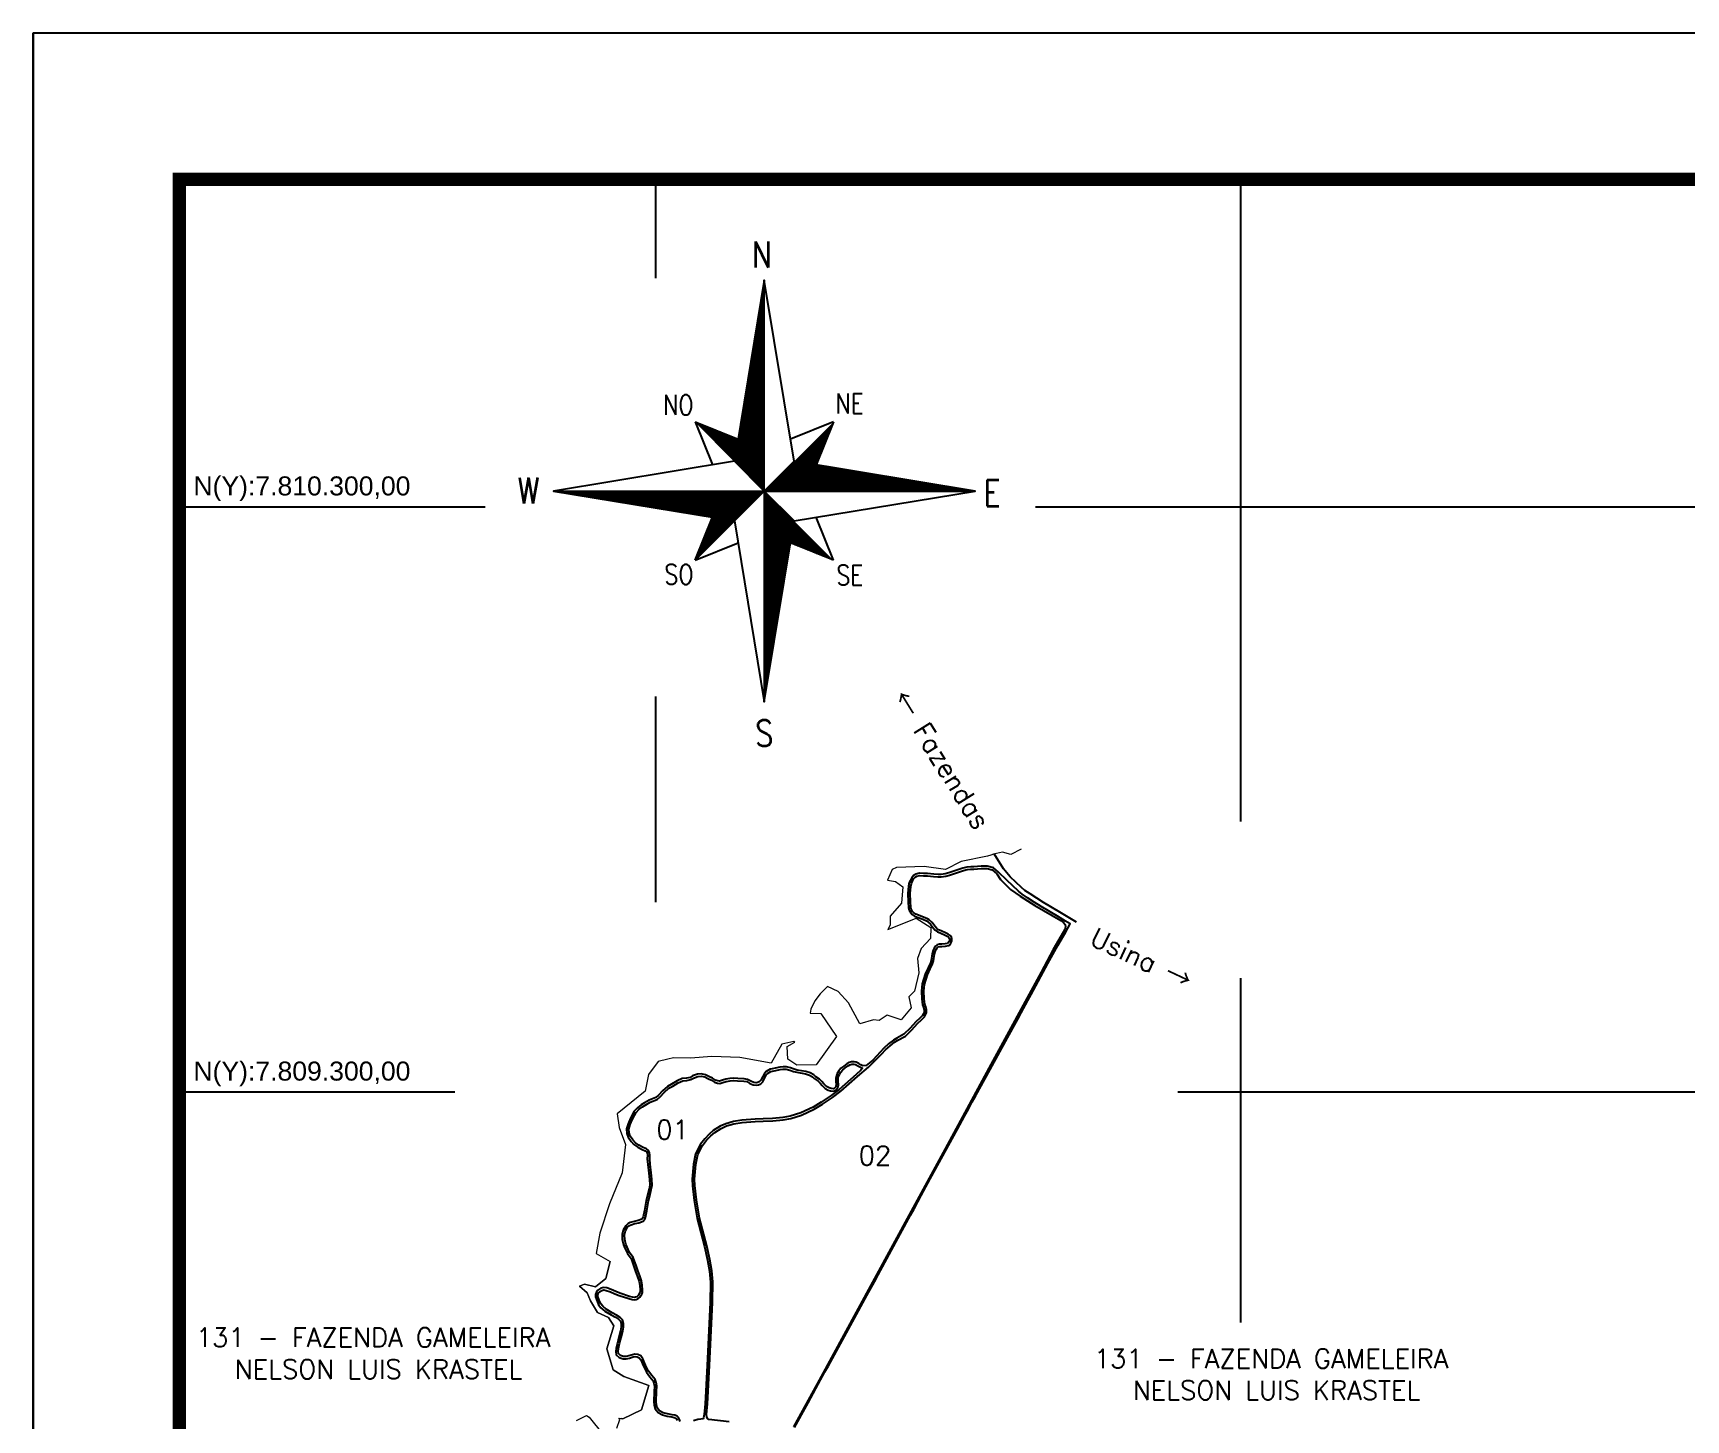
# Model space of a CAD drawing. Header units: millimetres. Extents: x 726035 to 731285, y 7803684 to 7811109.
# Drawn here: x 726035 to 728861, y 7808739 to 7811109 of the extents above; entities that cross this region are included whole.
import ezdxf
from ezdxf.enums import TextEntityAlignment as Align

# ---------------------------------------------------------------- set-up
doc = ezdxf.new("R2010")
doc.units = ezdxf.units.MM
doc.linetypes.add('LIN0', pattern=[0])
doc.layers.add('0114001329', color=1, linetype='Continuous', lineweight=25)
doc.layers.add('CURSOS_DAGUA', color=174, linetype='Continuous', lineweight=13)
for name, color, linetype in [('0114001329001', 5, 'Continuous'), ('0114001329002', 5, 'Continuous'), ('ESTRADA', 1, 'Continuous'), ('MALHA', 8, 'Continuous'), ('MARGEM', 5, 'Continuous'), ('SETA_NORTE', 3, 'Continuous'), ('TEXTO', 7, 'Continuous')]:
    doc.layers.add(name, color=color, linetype=linetype)
doc.styles.add('ROMANS', font='romans')
doc.styles.add('Simplex', font='simplex.shx')
doc.styles.get("Standard").update_dxf_attribs({"font": 'arial.ttf'})

# ---------------------------------------------------------------- blocks, each defined once
blk = doc.blocks.new('A$C309442C0')
at = {"layer": 'SETA_NORTE', "linetype": 'Continuous'}
h = blk.add_hatch(dxfattribs=at)
h.set_pattern_fill('ANSI31', color=256, scale=0.1375, angle=-90, style=0)
h.set_pattern_definition([(315, (-215853.3434, 13873.16845), (0.3086963042, 0.3086963042), [])])
h.paths.add_polyline_path([(73.46, 97.41), (74.7, 104.95), (60.04, 110.83)])
h = blk.add_hatch(dxfattribs=at)
h.set_pattern_fill('ANSI31', color=256, scale=0.1375, angle=180, style=0)
h.set_pattern_definition([(225, (13869.59828, 216024.21475), (0.3086963042, -0.3086963042), [])])
h.paths.add_polyline_path([(93.84, 97.41), (101.38, 96.17), (107.26, 110.83)])
h = blk.add_hatch(dxfattribs=at)
h.set_pattern_fill('ANSI31', color=256, scale=0.1375, style=0)
h.set_pattern_definition([(45, (-13702.2971, -215849.77324), (-0.3086963042, 0.3086963042), [])])
h.paths.add_polyline_path([(73.46, 77.03), (65.92, 78.27), (60.04, 63.61)])
h = blk.add_hatch(dxfattribs=at)
h.set_pattern_fill('ANSI31', color=256, scale=0.1375, angle=90, style=0)
h.set_pattern_definition([(135, (216020.6446, -13698.72693), (-0.3086963042, -0.3086963042), [])])
h.paths.add_polyline_path([(93.84, 77.03), (92.6, 69.49), (107.26, 63.61)])
for p, q in [((83.48, 158.25), (83.65, 158.42)), ((83.6, 159.02), (83.65, 159.06)), ((82.35, 151.39), (83.65, 152.69)), ((82.47, 152.15), (83.65, 153.33)), ((82.6, 152.91), (83.65, 153.96)), ((82.73, 153.68), (83.65, 154.6)), ((82.85, 154.44), (83.65, 155.24)), ((82.98, 155.2), (83.65, 155.88)), ((83.1, 155.96), (83.65, 156.51)), ((83.23, 156.73), (83.65, 157.15)), ((83.35, 157.49), (83.65, 157.79)), ((81.22, 144.53), (83.65, 146.96)), ((81.34, 145.29), (83.65, 147.59)), ((81.47, 146.05), (83.65, 148.23)), ((81.59, 146.81), (83.65, 148.87)), ((81.72, 147.58), (83.65, 149.51)), ((81.85, 148.34), (83.65, 150.14)), ((81.97, 149.1), (83.65, 150.78)), ((82.1, 149.86), (83.65, 151.42)), ((82.22, 150.63), (83.65, 152.05)), ((80.21, 138.42), (83.65, 141.86)), ((80.34, 139.19), (83.65, 142.5)), ((80.46, 139.95), (83.65, 143.14)), ((80.59, 140.71), (83.65, 143.77)), ((80.72, 141.47), (83.65, 144.41)), ((80.84, 142.24), (83.65, 145.05)), ((80.97, 143), (83.65, 145.68)), ((81.09, 143.76), (83.65, 146.32)), ((79.08, 131.56), (83.65, 136.13)), ((79.21, 132.32), (83.65, 136.77)), ((79.33, 133.09), (83.65, 137.4)), ((79.46, 133.85), (83.65, 138.04)), ((79.59, 134.61), (83.65, 138.68)), ((79.71, 135.37), (83.65, 139.31)), ((79.84, 136.14), (83.65, 139.95)), ((79.96, 136.9), (83.65, 140.59)), ((80.09, 137.66), (83.65, 141.22)), ((77.95, 124.7), (83.65, 130.39)), ((78.08, 125.46), (83.65, 131.03)), ((78.2, 126.22), (83.65, 131.67)), ((78.33, 126.98), (83.65, 132.31)), ((78.45, 127.75), (83.65, 132.94)), ((78.58, 128.51), (83.65, 133.58)), ((78.71, 129.27), (83.65, 134.22)), ((78.83, 130.03), (83.65, 134.85)), ((78.96, 130.8), (83.65, 135.49)), ((76.82, 117.83), (83.65, 124.66)), ((76.95, 118.59), (83.65, 125.3)), ((77.07, 119.36), (83.65, 125.94)), ((77.2, 120.12), (83.65, 126.57)), ((77.32, 120.88), (83.65, 127.21)), ((77.45, 121.65), (83.65, 127.85)), ((77.58, 122.41), (83.65, 128.48)), ((77.7, 123.17), (83.65, 129.12)), ((77.83, 123.93), (83.65, 129.76)), ((75.69, 110.97), (83.65, 118.93)), ((75.82, 111.73), (83.65, 119.57)), ((75.94, 112.49), (83.65, 120.2)), ((76.07, 113.26), (83.65, 120.84)), ((76.19, 114.02), (83.65, 121.48)), ((76.32, 114.78), (83.65, 122.11)), ((76.44, 115.54), (83.65, 122.75)), ((76.57, 116.31), (83.65, 123.39)), ((76.7, 117.07), (83.65, 124.02)), ((74.56, 104.1), (83.65, 113.19)), ((74.69, 104.87), (83.65, 113.83)), ((74.81, 105.63), (83.65, 114.47)), ((74.94, 106.39), (83.65, 115.11)), ((75.06, 107.16), (83.65, 115.74)), ((75.19, 107.92), (83.65, 116.38)), ((75.31, 108.68), (83.65, 117.02)), ((75.44, 109.44), (83.65, 117.65)), ((75.57, 110.21), (83.65, 118.29)), ((60.04, 110.83), (74.7, 104.95)), ((60.04, 110.83), (65.92, 96.17)), ((73.53, 97.34), (83.65, 107.46)), ((73.56, 98), (83.65, 108.1)), ((73.68, 98.77), (83.65, 108.74)), ((73.81, 99.53), (83.65, 109.37)), ((73.93, 100.29), (83.65, 110.01)), ((74.06, 101.05), (83.65, 110.65)), ((74.18, 101.82), (83.65, 111.28)), ((74.31, 102.58), (83.65, 111.92)), ((74.43, 103.34), (83.65, 112.56)), ((107.26, 110.83), (92.6, 104.95)), ((107.26, 110.83), (101.38, 96.17)), ((73.85, 97.02), (83.65, 106.82)), ((74.17, 96.7), (83.65, 106.19)), ((74.49, 96.39), (83.65, 105.55)), ((74.8, 96.07), (83.65, 104.91)), ((75.12, 95.75), (83.65, 104.28)), ((75.44, 95.43), (83.65, 103.64)), ((75.76, 95.11), (83.65, 103)), ((76.08, 94.79), (83.65, 102.37)), ((76.4, 94.47), (83.65, 101.73)), ((76.72, 94.16), (83.65, 101.09)), ((77.03, 93.84), (83.65, 100.45)), ((77.35, 93.52), (83.65, 99.82)), ((77.67, 93.2), (83.65, 99.18)), ((77.99, 92.88), (83.65, 98.54)), ((78.31, 92.56), (83.65, 97.91)), ((78.63, 92.24), (83.65, 97.27)), ((78.94, 91.93), (83.65, 96.63)), ((83.79, 87.22), (93.97, 97.39)), ((84.43, 87.22), (94.51, 97.3)), ((85.07, 87.22), (95.06, 97.21)), ((85.71, 87.22), (95.61, 97.12)), ((86.34, 87.22), (96.15, 97.03)), ((86.98, 87.22), (96.7, 96.94)), ((87.62, 87.22), (97.25, 96.85)), ((88.25, 87.22), (97.8, 96.76)), ((88.89, 87.22), (98.34, 96.67)), ((89.53, 87.22), (98.89, 96.58)), ((90.17, 87.22), (99.44, 96.49)), ((90.8, 87.22), (99.98, 96.4)), ((91.44, 87.22), (100.53, 96.31)), ((92.08, 87.22), (101.08, 96.22)), ((92.71, 87.22), (101.62, 96.13)), ((79.26, 91.61), (83.65, 95.99)), ((79.58, 91.29), (83.65, 95.36)), ((79.9, 90.97), (83.65, 94.72)), ((80.22, 90.65), (83.65, 94.08)), ((80.54, 90.33), (83.65, 93.45)), ((80.86, 90.02), (83.65, 92.81)), ((81.17, 89.7), (83.65, 92.17)), ((81.49, 89.38), (83.65, 91.54)), ((81.81, 89.06), (83.65, 90.9)), ((93.35, 87.22), (102.17, 96.04)), ((93.99, 87.22), (102.72, 95.95)), ((94.62, 87.22), (103.27, 95.86)), ((95.26, 87.22), (103.81, 95.77)), ((95.9, 87.22), (104.36, 95.68)), ((96.54, 87.22), (104.91, 95.59)), ((97.17, 87.22), (105.45, 95.5)), ((97.81, 87.22), (106, 95.41)), ((98.45, 87.22), (106.55, 95.32)), ((99.08, 87.22), (107.09, 95.23)), ((99.72, 87.22), (107.64, 95.14)), ((100.36, 87.22), (108.19, 95.05)), ((100.99, 87.22), (108.73, 94.96)), ((101.63, 87.22), (109.28, 94.87)), ((102.27, 87.22), (109.83, 94.78)), ((102.91, 87.22), (110.38, 94.69)), ((103.54, 87.22), (110.92, 94.6)), ((104.18, 87.22), (111.47, 94.51)), ((104.82, 87.22), (112.02, 94.42)), ((105.45, 87.22), (112.56, 94.33)), ((106.09, 87.22), (113.11, 94.24)), ((106.73, 87.22), (113.66, 94.15)), ((107.37, 87.22), (114.2, 94.06)), ((108, 87.22), (114.75, 93.97)), ((108.64, 87.22), (115.3, 93.88)), ((109.28, 87.22), (115.84, 93.79)), ((109.91, 87.22), (116.39, 93.7)), ((110.55, 87.22), (116.94, 93.61)), ((111.19, 87.22), (117.49, 93.52)), ((111.82, 87.22), (118.03, 93.43)), ((112.46, 87.22), (118.58, 93.34)), ((113.1, 87.22), (119.13, 93.25)), ((113.74, 87.22), (119.67, 93.16)), ((114.37, 87.22), (120.22, 93.07)), ((115.01, 87.22), (120.77, 92.98)), ((115.65, 87.22), (121.31, 92.89)), ((116.28, 87.22), (121.86, 92.8)), ((116.92, 87.22), (122.41, 92.71)), ((117.56, 87.22), (122.95, 92.62)), ((118.19, 87.22), (123.5, 92.53)), ((118.83, 87.22), (124.05, 92.44)), ((119.47, 87.22), (124.6, 92.35)), ((120.11, 87.22), (125.14, 92.26)), ((120.74, 87.22), (125.69, 92.17)), ((121.38, 87.22), (126.24, 92.08)), ((122.02, 87.22), (126.78, 91.99)), ((122.65, 87.22), (127.33, 91.9)), ((123.29, 87.22), (127.88, 91.81)), ((123.93, 87.22), (128.42, 91.72)), ((124.56, 87.22), (128.97, 91.63)), ((125.2, 87.22), (129.52, 91.54)), ((125.84, 87.22), (130.07, 91.45)), ((126.48, 87.22), (130.61, 91.36)), ((127.11, 87.22), (131.16, 91.27)), ((127.75, 87.22), (131.71, 91.18)), ((128.39, 87.22), (132.25, 91.09)), ((129.02, 87.22), (132.8, 91)), ((129.66, 87.22), (133.35, 90.91)), ((130.3, 87.22), (133.89, 90.82)), ((130.94, 87.22), (134.44, 90.73)), ((131.57, 87.22), (134.99, 90.64)), ((132.21, 87.22), (135.53, 90.55)), ((132.85, 87.22), (136.08, 90.46)), ((11.78, 87.19), (11.81, 87.22)), ((12.32, 87.1), (12.45, 87.22)), ((12.87, 87.01), (13.08, 87.22)), ((13.42, 86.92), (13.72, 87.22)), ((13.97, 86.83), (14.36, 87.22)), ((14.51, 86.74), (15, 87.22)), ((15.06, 86.65), (15.63, 87.22)), ((15.61, 86.56), (16.27, 87.22)), ((16.15, 86.47), (16.91, 87.22)), ((16.7, 86.38), (17.54, 87.22)), ((17.25, 86.29), (18.18, 87.22)), ((17.79, 86.2), (18.82, 87.22)), ((18.34, 86.11), (19.45, 87.22)), ((18.89, 86.02), (20.09, 87.22)), ((19.43, 85.93), (20.73, 87.22)), ((19.98, 85.84), (21.37, 87.22)), ((20.53, 85.75), (22, 87.22)), ((21.08, 85.66), (22.64, 87.22)), ((21.62, 85.57), (23.28, 87.22)), ((22.17, 85.48), (23.91, 87.22)), ((22.72, 85.39), (24.55, 87.22)), ((23.26, 85.3), (25.19, 87.22)), ((23.81, 85.21), (25.82, 87.22)), ((24.36, 85.12), (26.46, 87.22)), ((24.9, 85.03), (27.1, 87.22)), ((25.45, 84.94), (27.74, 87.22)), ((26, 84.85), (28.37, 87.22)), ((26.54, 84.76), (29.01, 87.22)), ((27.09, 84.67), (29.65, 87.22)), ((27.64, 84.58), (30.28, 87.22)), ((28.19, 84.49), (30.92, 87.22)), ((28.73, 84.4), (31.56, 87.22)), ((29.28, 84.31), (32.2, 87.22)), ((29.83, 84.22), (32.83, 87.22)), ((30.37, 84.12), (33.47, 87.22)), ((30.92, 84.03), (34.11, 87.22)), ((31.47, 83.94), (34.74, 87.22)), ((32.01, 83.85), (35.38, 87.22)), ((32.56, 83.76), (36.02, 87.22)), ((33.11, 83.67), (36.65, 87.22)), ((33.66, 83.58), (37.29, 87.22)), ((34.2, 83.49), (37.93, 87.22)), ((34.75, 83.4), (38.57, 87.22)), ((35.3, 83.31), (39.2, 87.22)), ((35.84, 83.22), (39.84, 87.22)), ((36.39, 83.13), (40.48, 87.22)), ((36.94, 83.04), (41.11, 87.22)), ((37.48, 82.95), (41.75, 87.22)), ((38.03, 82.86), (42.39, 87.22)), ((38.58, 82.77), (43.02, 87.22)), ((39.12, 82.68), (43.66, 87.22)), ((39.67, 82.59), (44.3, 87.22)), ((40.22, 82.5), (44.94, 87.22)), ((40.77, 82.41), (45.57, 87.22)), ((41.31, 82.32), (46.21, 87.22)), ((41.86, 82.23), (46.85, 87.22)), ((42.41, 82.14), (47.48, 87.22)), ((42.95, 82.05), (48.12, 87.22)), ((43.5, 81.96), (48.76, 87.22)), ((44.05, 81.87), (49.4, 87.22)), ((44.59, 81.78), (50.03, 87.22)), ((45.14, 81.69), (50.67, 87.22)), ((45.69, 81.6), (51.31, 87.22)), ((46.23, 81.51), (51.94, 87.22)), ((46.78, 81.42), (52.58, 87.22)), ((47.33, 81.33), (53.22, 87.22)), ((47.88, 81.24), (53.85, 87.22)), ((48.42, 81.15), (54.49, 87.22)), ((48.97, 81.06), (55.13, 87.22)), ((49.52, 80.97), (55.77, 87.22)), ((50.06, 80.88), (56.4, 87.22)), ((50.61, 80.79), (57.04, 87.22)), ((51.16, 80.7), (57.68, 87.22)), ((51.7, 80.61), (58.31, 87.22)), ((52.25, 80.52), (58.95, 87.22)), ((52.8, 80.43), (59.59, 87.22)), ((53.35, 80.34), (60.22, 87.22)), ((53.89, 80.25), (60.86, 87.22)), ((54.44, 80.16), (61.5, 87.22)), ((54.99, 80.07), (62.14, 87.22)), ((55.53, 79.98), (62.77, 87.22)), ((56.08, 79.89), (63.41, 87.22)), ((56.63, 79.8), (64.05, 87.22)), ((57.17, 79.71), (64.68, 87.22)), ((57.72, 79.62), (65.32, 87.22)), ((58.27, 79.53), (65.96, 87.22)), ((58.81, 79.44), (66.59, 87.22)), ((59.36, 79.35), (67.23, 87.22)), ((59.91, 79.26), (67.87, 87.22)), ((83.65, 87.22), (60.04, 63.61)), ((60.46, 79.17), (68.51, 87.22)), ((61, 79.08), (69.14, 87.22)), ((61.55, 78.99), (69.78, 87.22)), ((62.1, 78.9), (70.42, 87.22)), ((62.64, 78.81), (71.05, 87.22)), ((63.19, 78.72), (71.69, 87.22)), ((63.74, 78.63), (72.33, 87.22)), ((64.28, 78.54), (72.97, 87.22)), ((64.83, 78.45), (73.6, 87.22)), ((65.38, 78.36), (74.24, 87.22)), ((65.92, 78.27), (74.88, 87.22)), ((66.47, 78.18), (75.51, 87.22)), ((67.02, 78.09), (76.15, 87.22)), ((67.57, 78), (76.79, 87.22)), ((68.11, 77.91), (77.42, 87.22)), ((68.66, 77.82), (78.06, 87.22)), ((69.21, 77.73), (78.7, 87.22)), ((69.75, 77.64), (79.34, 87.22)), ((70.3, 77.55), (79.97, 87.22)), ((70.85, 77.46), (80.61, 87.22)), ((71.39, 77.37), (81.25, 87.22)), ((71.94, 77.28), (81.88, 87.22)), ((72.49, 77.19), (82.52, 87.22)), ((73.04, 77.1), (83.16, 87.22)), ((82.13, 88.74), (83.65, 90.26)), ((82.45, 88.42), (83.65, 89.62)), ((82.77, 88.1), (83.65, 88.99)), ((83.09, 87.79), (83.65, 88.35)), ((83.4, 87.47), (83.65, 87.71)), ((83.65, 87.08), (83.72, 87.15)), ((83.65, 86.44), (84.04, 86.83)), ((83.65, 85.8), (84.36, 86.51)), ((83.65, 85.17), (84.68, 86.19)), ((83.65, 84.53), (85, 85.87)), ((83.65, 83.89), (85.32, 85.56)), ((83.65, 83.25), (85.63, 85.24)), ((83.65, 82.62), (85.95, 84.92)), ((133.48, 87.22), (136.63, 90.37)), ((134.12, 87.22), (137.18, 90.28)), ((134.76, 87.22), (137.72, 90.19)), ((135.39, 87.22), (138.27, 90.1)), ((136.03, 87.22), (138.82, 90.01)), ((136.67, 87.22), (139.36, 89.92)), ((137.31, 87.22), (139.91, 89.83)), ((137.94, 87.22), (140.46, 89.74)), ((138.58, 87.22), (141, 89.65)), ((139.22, 87.22), (141.55, 89.56)), ((139.85, 87.22), (142.1, 89.46)), ((140.49, 87.22), (142.64, 89.37)), ((141.13, 87.22), (143.19, 89.28)), ((141.76, 87.22), (143.74, 89.19)), ((142.4, 87.22), (144.29, 89.1)), ((143.04, 87.22), (144.83, 89.01)), ((143.68, 87.22), (145.38, 88.92)), ((144.31, 87.22), (145.93, 88.83)), ((144.95, 87.22), (146.47, 88.74)), ((145.59, 87.22), (147.02, 88.65)), ((146.22, 87.22), (147.57, 88.56)), ((146.86, 87.22), (148.11, 88.47)), ((147.5, 87.22), (148.66, 88.38)), ((148.14, 87.22), (149.21, 88.29)), ((148.77, 87.22), (149.76, 88.2)), ((149.41, 87.22), (150.3, 88.11)), ((150.05, 87.22), (150.85, 88.02)), ((150.68, 87.22), (151.4, 87.93)), ((151.32, 87.22), (151.94, 87.84)), ((151.96, 87.22), (152.49, 87.75)), ((152.59, 87.22), (153.04, 87.66)), ((153.23, 87.22), (153.58, 87.57)), ((153.87, 87.22), (154.13, 87.48)), ((154.51, 87.22), (154.68, 87.39)), ((155.14, 87.22), (155.22, 87.3)), ((83.65, 81.98), (86.27, 84.6)), ((83.65, 81.34), (86.59, 84.28)), ((83.65, 80.71), (86.91, 83.96)), ((83.65, 80.07), (87.23, 83.64)), ((83.65, 79.43), (87.54, 83.33)), ((83.65, 78.8), (87.86, 83.01)), ((83.65, 78.16), (88.18, 82.69)), ((83.65, 77.52), (88.5, 82.37)), ((83.65, 76.88), (88.82, 82.05)), ((83.65, 76.25), (89.14, 81.73)), ((83.65, 75.61), (89.46, 81.42)), ((83.65, 74.97), (89.77, 81.1)), ((83.65, 74.34), (90.09, 80.78)), ((83.65, 73.7), (90.41, 80.46)), ((83.65, 73.06), (90.73, 80.14)), ((83.65, 72.42), (91.05, 79.82)), ((83.65, 71.79), (91.37, 79.5)), ((83.65, 71.15), (91.69, 79.19)), ((60.04, 63.61), (65.92, 78.27)), ((83.65, 70.51), (92, 78.87)), ((83.65, 69.88), (92.32, 78.55)), ((83.65, 69.24), (92.64, 78.23)), ((83.65, 68.6), (92.96, 77.91)), ((83.65, 67.97), (93.28, 77.59)), ((83.65, 67.33), (93.6, 77.27)), ((83.65, 66.69), (93.81, 76.86)), ((83.65, 66.05), (93.69, 76.09)), ((83.65, 65.42), (93.56, 75.33)), ((83.65, 64.78), (93.44, 74.57)), ((83.65, 64.14), (93.31, 73.8)), ((107.26, 63.61), (101.38, 78.27)), ((60.04, 63.61), (74.7, 69.49)), ((83.65, 63.51), (93.19, 73.04)), ((83.65, 62.87), (93.06, 72.28)), ((83.65, 62.23), (92.94, 71.52)), ((83.65, 61.6), (92.81, 70.75)), ((83.65, 60.96), (92.68, 69.99)), ((83.65, 60.32), (92.56, 69.23)), ((83.65, 59.68), (92.43, 68.47)), ((107.26, 63.61), (92.6, 69.49)), ((83.65, 59.05), (92.31, 67.7)), ((83.65, 58.41), (92.18, 66.94)), ((83.65, 57.77), (92.06, 66.18)), ((83.65, 57.14), (91.93, 65.42)), ((83.65, 56.5), (91.8, 64.65)), ((83.65, 55.86), (91.68, 63.89)), ((83.65, 55.22), (91.55, 63.13)), ((83.65, 54.59), (91.43, 62.37)), ((83.65, 53.95), (91.3, 61.6)), ((83.65, 53.31), (91.18, 60.84)), ((83.65, 52.68), (91.05, 60.08)), ((83.65, 52.04), (90.93, 59.31)), ((83.65, 51.4), (90.8, 58.55)), ((83.65, 50.77), (90.67, 57.79)), ((83.65, 50.13), (90.55, 57.03)), ((83.65, 49.49), (90.42, 56.26)), ((83.65, 48.85), (90.3, 55.5)), ((83.65, 48.22), (90.17, 54.74)), ((83.65, 47.58), (90.05, 53.98)), ((83.65, 46.94), (89.92, 53.21)), ((83.65, 46.31), (89.79, 52.45)), ((83.65, 45.67), (89.67, 51.69)), ((83.65, 45.03), (89.54, 50.93)), ((83.65, 44.4), (89.42, 50.16)), ((83.65, 43.76), (89.29, 49.4)), ((83.65, 43.12), (89.17, 48.64)), ((83.65, 42.48), (89.04, 47.87)), ((83.65, 41.85), (88.92, 47.11)), ((83.65, 41.21), (88.79, 46.35)), ((83.65, 40.57), (88.66, 45.59)), ((83.65, 39.94), (88.54, 44.82)), ((83.65, 39.3), (88.41, 44.06)), ((83.65, 38.66), (88.29, 43.3)), ((83.65, 38.02), (88.16, 42.54)), ((83.65, 37.39), (88.04, 41.77)), ((83.65, 36.75), (87.91, 41.01)), ((83.65, 36.11), (87.78, 40.25)), ((83.65, 35.48), (87.66, 39.49)), ((83.65, 34.84), (87.53, 38.72)), ((83.65, 34.2), (87.41, 37.96)), ((83.65, 33.57), (87.28, 37.2)), ((83.65, 32.93), (87.16, 36.43)), ((83.65, 32.29), (87.03, 35.67)), ((83.65, 31.65), (86.91, 34.91)), ((83.65, 31.02), (86.78, 34.15)), ((83.65, 30.38), (86.65, 33.38)), ((83.65, 29.74), (86.53, 32.62)), ((83.65, 29.11), (86.4, 31.86)), ((83.65, 28.47), (86.28, 31.1)), ((83.65, 27.83), (86.15, 30.33)), ((83.65, 27.2), (86.03, 29.57)), ((83.65, 26.56), (85.9, 28.81)), ((83.65, 25.92), (85.77, 28.05)), ((83.65, 25.28), (85.65, 27.28)), ((83.65, 24.65), (85.52, 26.52)), ((83.65, 24.01), (85.4, 25.76)), ((83.65, 23.37), (85.27, 25)), ((83.65, 22.74), (85.15, 24.23)), ((83.65, 22.1), (85.02, 23.47)), ((83.65, 21.46), (84.9, 22.71)), ((83.65, 20.83), (84.77, 21.94)), ((83.65, 20.19), (84.64, 21.18)), ((83.65, 19.55), (84.52, 20.42)), ((83.65, 18.91), (84.39, 19.66)), ((83.65, 18.28), (84.27, 18.89)), ((83.65, 17.64), (84.14, 18.13)), ((83.65, 17), (84.02, 17.37)), ((83.65, 16.37), (83.89, 16.61)), ((83.65, 15.73), (83.76, 15.84))]:
    blk.add_line(p, q, dxfattribs=at)
blk.add_lwpolyline([(93.84, 77.03), (155.72, 87.22), (93.84, 97.41), (83.65, 159.29), (73.46, 97.41), (11.58, 87.22), (73.46, 77.03), (83.65, 15.15)], close=True, dxfattribs=at)
for points in [[(83.65, 87.22), (83.65, 159.29)], [(83.65, 87.22), (73.46, 97.41)], [(83.65, 87.22), (93.84, 97.41)], [(11.58, 87.22), (155.72, 87.22)], [(83.65, 87.22), (73.46, 77.03)], [(83.65, 87.22), (93.84, 77.03)], [(83.65, 87.22), (83.65, 15.15)]]:
    blk.add_lwpolyline(points, dxfattribs=at)
at = {"layer": 'SETA_NORTE', "color": 7, "lineweight": 30, "style": 'ROMANS', "width": 0.8}
for s, height, p in [('N ', 8.938, (79.47, 163.6)), ('NO', 6.875, (49.06, 113.22)), ('NE', 6.875, (107.97, 113.71)), ('W', 8.94, (-0.68, 82.95)), ('E', 8.94, (158.6, 82.11)), ('SO', 6.875, (49.53, 55.28)), ('SE', 6.875, (108.31, 55.02)), ('S', 8.94, (80.57, 0))]:
    blk.add_text(s, height=height, dxfattribs=at).set_placement(p)

msp = doc.modelspace()

# ---------------------------------------------------------------- linework, layer by layer
at = {"layer": '0114001329', "flags": 128}
msp.add_lwpolyline([(727337, 7808726.3), (727360.3, 7808768.7), (727377.6, 7808800.7), (727389, 7808821.4), (727394.8, 7808832), (727435.9, 7808906.9), (727460.4, 7808951.7), (727473.5, 7808975.4), (727480, 7808987.3), (727517.5, 7809056.9), (727535.3, 7809089.1), (727541.3, 7809100.1), (727553.4, 7809122.6), (727569, 7809151.1), (727615.7, 7809236), (727627.6, 7809258.3), (727634.1, 7809270.5), (727640.6, 7809282.7), (727646.7, 7809293.9), (727671.4, 7809338.3), (727700.8, 7809392.3), (727718.4, 7809424.3), (727724.1, 7809435), (727735.5, 7809456.2), (727741.2, 7809466.5), (727770, 7809519.4), (727775.7, 7809529.8), (727781.2, 7809539.9), (727786.8, 7809550.1), (727796.6, 7809566.5), (727799.7, 7809571), (727804.2, 7809579.5), (727808.4, 7809587.1), (727800.4, 7809591.8), (727786.5, 7809600.2), (727758.6, 7809616.7), (727746.8, 7809624.1), (727735, 7809631.6), (727726, 7809637.9), (727719.9, 7809643.2), (727700.1, 7809661.6), (727685.9, 7809675.5), (727676.8, 7809683), (727666.5, 7809685.9), (727656, 7809685.8), (727643.5, 7809684.8), (727638.2, 7809684.6), (727631.5, 7809683.8), (727624.6, 7809682.2), (727612.5, 7809678.1), (727600.9, 7809674.3), (727594.7, 7809672.6), (727587.6, 7809671.7), (727582.3, 7809671.6), (727575.1, 7809672), (727564.3, 7809673.1), (727557.4, 7809673.3), (727550.7, 7809673.5), (727544.4, 7809672.2), (727540.5, 7809670), (727537.2, 7809665.9), (727533, 7809657.6), (727531.8, 7809651.6), (727530.7, 7809638.7), (727531.4, 7809625), (727531.8, 7809614.6), (727532.9, 7809610.6), (727535.5, 7809605.8), (727537.9, 7809603.3), (727542.3, 7809600), (727556.2, 7809595), (727562.3, 7809592.2), (727564.7, 7809590.8), (727569.2, 7809586.6), (727573.6, 7809580.9), (727577.5, 7809576.3), (727581.2, 7809573.6), (727585.8, 7809571.5), (727594.4, 7809567.7), (727597.7, 7809566), (727600.2, 7809564.2), (727601.5, 7809562.6), (727601.9, 7809561.1), (727602, 7809558.8), (727600.8, 7809556.2), (727599.3, 7809554), (727598.7, 7809553.8), (727594.5, 7809552.7), (727588.7, 7809552.4), (727584.7, 7809552.4), (727580.6, 7809551.3), (727577.9, 7809548.7), (727575.4, 7809545.3), (727574.1, 7809542.4), (727572.2, 7809536.1), (727570.5, 7809524.7), (727569.3, 7809520.5), (727565.3, 7809512.1), (727560.4, 7809501.4), (727555, 7809484.4), (727554.1, 7809471.9), (727554.5, 7809458.8), (727555.7, 7809448.8), (727557.4, 7809443.9), (727558.4, 7809440.1), (727558.4, 7809436.4), (727557.2, 7809433.1), (727555.9, 7809430.5), (727551.4, 7809425.8), (727544.1, 7809419.5), (727534.7, 7809408.8), (727524, 7809398.6), (727511.7, 7809391.7), (727505.9, 7809388.5), (727497.7, 7809382), (727489.6, 7809374.8), (727483.4, 7809367.7), (727470.7, 7809354), (727459.7, 7809344.9), (727453.5, 7809344.7), (727450.3, 7809346.1), (727446.9, 7809348.2), (727442.3, 7809350.7), (727438.7, 7809351.2), (727434.4, 7809351.1), (727430.3, 7809349.9), (727426.3, 7809348.1), (727421, 7809344.1), (727415.9, 7809340.2), (727412.6, 7809336), (727410, 7809331.6), (727408.5, 7809327.9), (727407.5, 7809322.7), (727407.6, 7809318.3), (727407.9, 7809312.1), (727407.7, 7809309.9), (727407.3, 7809308.5), (727406.4, 7809307.6), (727405.1, 7809306.1), (727404.3, 7809305.4), (727402.8, 7809305.2), (727399.6, 7809305.5), (727396, 7809306.8), (727391.6, 7809309.2), (727387, 7809313.8), (727383.8, 7809317.7), (727379.6, 7809321.4), (727373.3, 7809325.7), (727370, 7809329.1), (727363.9, 7809332.4), (727356.4, 7809334.6), (727341.7, 7809337.3), (727336.3, 7809338.7), (727330, 7809340.8), (727323.1, 7809342.5), (727317.4, 7809343), (727311.6, 7809342.1), (727304.1, 7809340.6), (727298.5, 7809339.4), (727295.1, 7809338.5), (727288.2, 7809334.7), (727285.4, 7809331.5), (727282.6, 7809326), (727279.3, 7809319.8), (727276.7, 7809317.1), (727273.9, 7809315.7), (727271.2, 7809315.3), (727267.3, 7809316), (727262.3, 7809318), (727256.6, 7809321.3), (727250.7, 7809322.2), (727239.8, 7809322.7), (727232.5, 7809323.4), (727226.6, 7809322.6), (727219.4, 7809321.4), (727213.6, 7809319.9), (727208.5, 7809318.5), (727206.1, 7809318.6), (727202, 7809320.1), (727196.8, 7809323.4), (727190.4, 7809326.4), (727184.8, 7809329.2), (727177.4, 7809330.6), (727170.9, 7809330.3), (727162.7, 7809327.2), (727158.4, 7809324.8), (727152.4, 7809323.4), (727144.8, 7809322.9), (727136.4, 7809318.9), (727126.7, 7809313.3), (727119.7, 7809309.4), (727111.4, 7809301.7), (727104.7, 7809294.3), (727100, 7809290.6), (727088.5, 7809285.9), (727080.5, 7809281.3), (727075, 7809278), (727069, 7809273.5), (727062.8, 7809267.1), (727056.5, 7809254.9), (727052.3, 7809245.6), (727049.8, 7809236.6), (727050.1, 7809228.9), (727052.5, 7809222.3), (727057.7, 7809215.4), (727062.2, 7809210.1), (727068.9, 7809205.2), (727076.6, 7809201.5), (727081.8, 7809199.1), (727083.9, 7809197.5), (727085.2, 7809195.2), (727085.6, 7809191.7), (727085.3, 7809185.3), (727086, 7809176.1), (727087.8, 7809161.2), (727089.2, 7809150.2), (727089.6, 7809140.9), (727088.2, 7809134.3), (727085.5, 7809123.4), (727083.4, 7809114.6), (727080.6, 7809097.2), (727078.5, 7809086.5), (727077.6, 7809084.7), (727075.7, 7809082.4), (727069.7, 7809080.1), (727062.9, 7809078.6), (727056, 7809076.7), (727052.5, 7809074.9), (727048.6, 7809071.2), (727044.1, 7809063.9), (727042.5, 7809056.3), (727042.6, 7809047.4), (727044.5, 7809038.3), (727047, 7809033), (727051.6, 7809023.7), (727057.5, 7809015.2), (727062.3, 7809001.7), (727065.3, 7808993.2), (727068.7, 7808984.1), (727071.5, 7808976), (727072.5, 7808969.7), (727073.2, 7808960.4), (727073.1, 7808957.9), (727072.2, 7808956.1), (727069.7, 7808951.9), (727067.2, 7808949.9), (727065, 7808948.9), (727063.4, 7808948.7), (727060.2, 7808949), (727054.9, 7808950.4), (727038.5, 7808955.8), (727031.6, 7808958.7), (727023.7, 7808962.1), (727016, 7808964.8), (727010.5, 7808965.5), (727005.7, 7808964.4), (727001, 7808961.2), (726998.5, 7808958.3), (726996.9, 7808953.8), (726996.8, 7808949.9), (726999.4, 7808942.4), (727002.1, 7808935.8), (727006.1, 7808931), (727012.7, 7808925.4), (727023.3, 7808918.9), (727030.9, 7808915), (727036.3, 7808911.5), (727039.2, 7808908.3), (727040.6, 7808903.8), (727040.6, 7808898.5), (727039.3, 7808891.8), (727036.8, 7808881), (727034.1, 7808870.7), (727032.1, 7808862), (727031.6, 7808856), (727032.1, 7808850.8), (727037.4, 7808845.8), (727044.1, 7808843.5), (727049.3, 7808843.5), (727054.8, 7808844.7), (727061.1, 7808847), (727064.3, 7808847.9), (727068, 7808847.4), (727071.4, 7808845.6), (727074.3, 7808842), (727078.7, 7808831.5), (727083.9, 7808820.7), (727089.9, 7808812.9), (727095.1, 7808806.4), (727096.4, 7808802.1), (727097.4, 7808796.9), (727097.2, 7808787.8), (727096.5, 7808771), (727096.9, 7808764.4), (727098.5, 7808758.4), (727103.8, 7808751.9), (727111, 7808747.9), (727119.3, 7808745.6), (727127.2, 7808744.4), (727131.1, 7808743.6), (727134.1, 7808742.1), (727135.4, 7808741), (727136.5, 7808738.3)], dxfattribs=at)
at = {"layer": '0114001329001'}
msp.add_lwpolyline([(727141.4, 7808736.7), (727140.2, 7808739.8), (727138.7, 7808743.3), (727136.4, 7808745.5), (727132.3, 7808747.4), (727128, 7808748.3), (727120.1, 7808749.5), (727112.6, 7808751.6), (727106.4, 7808755), (727102.1, 7808760.2), (727100.8, 7808765.1), (727100.5, 7808771), (727101.2, 7808787.7), (727101.5, 7808797.3), (727100.2, 7808803.1), (727098.7, 7808808.3), (727093.1, 7808815.3), (727087.4, 7808822.8), (727082.3, 7808833.2), (727077.8, 7808844), (727074.1, 7808848.8), (727069.2, 7808851.3), (727064, 7808852), (727059.9, 7808850.8), (727053.7, 7808848.6), (727048.9, 7808847.5), (727044.7, 7808847.5), (727039.5, 7808849.3), (727035.9, 7808852.7), (727035.6, 7808856), (727036, 7808861.4), (727038, 7808869.7), (727040.7, 7808880.1), (727043.2, 7808891), (727044.6, 7808898.1), (727044.6, 7808904.3), (727042.8, 7808910.4), (727038.9, 7808914.5), (727032.9, 7808918.5), (727025.2, 7808922.4), (727015.1, 7808928.6), (727009, 7808933.8), (727005.6, 7808937.9), (727003.1, 7808943.8), (727000.9, 7808950.5), (727000.9, 7808953.1), (727002, 7808956.3), (727003.7, 7808958.2), (727007.3, 7808960.7), (727010.7, 7808961.5), (727015.1, 7808960.8), (727022.2, 7808958.4), (727030, 7808955), (727037.1, 7808952), (727053.8, 7808946.6), (727059.5, 7808945), (727063.4, 7808944.7), (727066.1, 7808945), (727069.3, 7808946.5), (727072.7, 7808949.2), (727075.7, 7808954.2), (727077, 7808956.9), (727077.3, 7808960.5), (727076.4, 7808970.2), (727075.4, 7808976.9), (727072.5, 7808985.4), (727069.1, 7808994.5), (727066.1, 7809003), (727061.1, 7809017), (727055.1, 7809025.7), (727050.6, 7809034.8), (727048.4, 7809039.6), (727046.6, 7809047.8), (727046.5, 7809055.9), (727047.9, 7809062.4), (727051.7, 7809068.7), (727054.8, 7809071.6), (727057.5, 7809073), (727063.8, 7809074.8), (727070.8, 7809076.3), (727078.1, 7809079.1), (727081, 7809082.5), (727082.3, 7809085.2), (727084.5, 7809096.5), (727087.3, 7809113.8), (727089.4, 7809122.4), (727092.1, 7809133.4), (727093.6, 7809140.6), (727093.2, 7809150.6), (727091.7, 7809161.7), (727090, 7809176.5), (727089.4, 7809185.4), (727089.6, 7809191.9), (727089.1, 7809196.5), (727087, 7809200.2), (727083.9, 7809202.5), (727078.3, 7809205.1), (727071, 7809208.7), (727065, 7809213.1), (727060.8, 7809218), (727056, 7809224.3), (727054.1, 7809229.7), (727053.8, 7809236.1), (727056.1, 7809244.3), (727060.1, 7809253.1), (727066.1, 7809264.7), (727071.6, 7809270.5), (727077.3, 7809274.6), (727082.5, 7809277.9), (727090.3, 7809282.3), (727102, 7809287.1), (727107.5, 7809291.3), (727114.3, 7809298.9), (727122.1, 7809306.2), (727128.7, 7809309.8), (727138.3, 7809315.4), (727145.8, 7809319), (727152.9, 7809319.4), (727159.8, 7809321), (727164.4, 7809323.6), (727171.7, 7809326.3), (727177.1, 7809326.6), (727183.5, 7809325.4), (727188.6, 7809322.8), (727194.9, 7809319.9), (727200.2, 7809316.5), (727205.3, 7809314.6), (727209, 7809314.5), (727214.6, 7809316), (727220.2, 7809317.5), (727227.2, 7809318.6), (727232.6, 7809319.4), (727239.5, 7809318.7), (727250.3, 7809318.2), (727255.3, 7809317.5), (727260.6, 7809314.4), (727266.2, 7809312.1), (727271.1, 7809311.3), (727275.1, 7809311.8), (727279.1, 7809313.8), (727282.6, 7809317.4), (727286.1, 7809324.1), (727288.7, 7809329.2), (727290.7, 7809331.6), (727296.6, 7809334.7), (727299.4, 7809335.5), (727305, 7809336.7), (727312.3, 7809338.2), (727317.5, 7809339), (727322.5, 7809338.6), (727328.9, 7809336.9), (727335.2, 7809334.8), (727340.9, 7809333.4), (727355.5, 7809330.7), (727362.4, 7809328.6), (727367.5, 7809325.9), (727370.7, 7809322.6), (727377.1, 7809318.3), (727380.9, 7809314.9), (727384, 7809311.1), (727389.2, 7809306), (727394.4, 7809303.1), (727398.7, 7809301.5), (727403, 7809301.2), (727405.9, 7809301.6), (727407.8, 7809303.1), (727409.4, 7809304.9), (727410.9, 7809306.6), (727411.6, 7809309.2), (727411.9, 7809312.1), (727411.6, 7809318.4), (727411.5, 7809322.3), (727412.3, 7809326.8), (727413.6, 7809329.8), (727415.9, 7809333.7), (727418.7, 7809337.3), (727423.4, 7809340.9), (727428.4, 7809344.6), (727431.7, 7809346.2), (727435, 7809347.1), (727438.5, 7809347.2), (727441, 7809346.8), (727444.9, 7809344.7), (727448.4, 7809342.6), (727452.1, 7809340.9), (727453.1, 7809340.6), (727450.1, 7809336.9), (727442.1, 7809329.5), (727413.5, 7809304.1), (727399.6, 7809293.8), (727382.5, 7809282.5), (727368.6, 7809274), (727347.6, 7809264.1), (727329.4, 7809258.4), (727317.2, 7809256.2), (727299.4, 7809254.6), (727283.1, 7809253.7), (727269.6, 7809253.5), (727247, 7809251.5), (727232.4, 7809249.2), (727219.4, 7809245.5), (727209.7, 7809241.1), (727198.1, 7809233.9), (727191.1, 7809227.9), (727183.5, 7809219.8), (727176.2, 7809210.8), (727167.9, 7809194.3), (727164, 7809176.6), (727162, 7809150.8), (727162.7, 7809139.5), (727165.2, 7809114.6), (727170.8, 7809083.3), (727182.9, 7809036), (727188.2, 7809012.5), (727191.4, 7808993.5), (727193.1, 7808974.9), (727192.7, 7808940.3), (727187.7, 7808832.6), (727184.2, 7808766.9), (727182.4, 7808748.7), (727181.5, 7808743), (727180.5, 7808741.4), (727177, 7808740.7), (727171.9, 7808740), (727164.3, 7808737.6)], dxfattribs=at)
at = {"layer": '0114001329002'}
msp.add_lwpolyline([(727225.5, 7808736), (727190.5, 7808740), (727188.1, 7808741.6), (727186.9, 7808744.6), (727186.4, 7808748.8), (727188.2, 7808766.6), (727191.7, 7808832.4), (727196.7, 7808940.2), (727197.1, 7808975.1), (727195.4, 7808994.1), (727192.1, 7809013.3), (727186.8, 7809036.9), (727174.7, 7809084.2), (727169.2, 7809115.2), (727166.7, 7809139.8), (727166, 7809150.7), (727168, 7809176), (727171.7, 7809192.9), (727179.6, 7809208.6), (727186.6, 7809217.2), (727193.9, 7809225), (727200.5, 7809230.6), (727211.6, 7809237.6), (727220.7, 7809241.8), (727233.2, 7809245.3), (727247.5, 7809247.6), (727269.8, 7809249.5), (727283.2, 7809249.7), (727299.7, 7809250.6), (727317.7, 7809252.3), (727330.4, 7809254.5), (727349, 7809260.4), (727370.5, 7809270.5), (727384.7, 7809279.1), (727401.9, 7809290.5), (727416, 7809301), (727444.7, 7809326.5), (727463.3, 7809342.1), (727486.4, 7809364.9), (727492.4, 7809371.9), (727500.3, 7809378.9), (727508.1, 7809385.1), (727513.6, 7809388.2), (727526.4, 7809395.3), (727537.6, 7809406), (727546.9, 7809416.7), (727554.1, 7809422.9), (727559.2, 7809428.2), (727560.9, 7809431.6), (727562.4, 7809435.6), (727562.5, 7809440.6), (727561.2, 7809445.1), (727559.7, 7809449.7), (727558.5, 7809459.1), (727558.1, 7809471.8), (727559, 7809483.6), (727564.1, 7809499.9), (727568.9, 7809510.4), (727573, 7809519), (727574.4, 7809523.9), (727576.1, 7809535.2), (727577.8, 7809541), (727578.9, 7809543.3), (727580.9, 7809546), (727582.6, 7809547.7), (727585.2, 7809548.4), (727588.8, 7809548.4), (727595.1, 7809548.7), (727600, 7809550), (727602, 7809550.8), (727604.3, 7809554.3), (727606, 7809558), (727605.9, 7809561.8), (727605.1, 7809564.5), (727603.1, 7809567.1), (727599.8, 7809569.5), (727596.2, 7809571.3), (727587.4, 7809575.1), (727583.3, 7809577.1), (727580.3, 7809579.3), (727576.7, 7809583.4), (727572.1, 7809589.3), (727567.1, 7809594), (727564.2, 7809595.8), (727557.7, 7809598.7), (727544.2, 7809603.6), (727540.6, 7809606.3), (727538.8, 7809608.2), (727536.6, 7809612.1), (727535.8, 7809615.2), (727535.4, 7809625.2), (727534.8, 7809638.7), (727535.7, 7809651.1), (727536.8, 7809656.3), (727540.6, 7809663.8), (727543.1, 7809666.9), (727545.8, 7809668.4), (727551.1, 7809669.5), (727557.2, 7809669.3), (727564, 7809669.1), (727574.8, 7809668), (727582.2, 7809667.6), (727587.9, 7809667.7), (727595.5, 7809668.7), (727602, 7809670.5), (727613.8, 7809674.3), (727625.7, 7809678.4), (727632.2, 7809679.8), (727638.5, 7809680.6), (727643.7, 7809680.8), (727656.2, 7809681.8), (727666, 7809681.9), (727674.9, 7809679.4), (727682.8, 7809672.8), (727688.8, 7809662.9), (727706.3, 7809646), (727722.7, 7809634.2), (727747.8, 7809618.3), (727792, 7809592.7), (727796.7, 7809589.3), (727799.7, 7809586.1), (727800.3, 7809582.1), (727799, 7809577.2), (727779.2, 7809543.4), (727758.7, 7809504.6), (727669.2, 7809340.2), (727594.5, 7809202.4), (727536.2, 7809095.9), (727442.5, 7808923.7), (727379, 7808807.4), (727335.2, 7808727.6)], dxfattribs=at)
at = {"layer": 'CURSOS_DAGUA'}
msp.add_lwpolyline([(727724.6, 7809714.6), (727706.8, 7809705.6), (727692.5, 7809709.7), (727687.3, 7809708.5), (727676.9, 7809706.2), (727672.8, 7809704.2), (727667.1, 7809703), (727621.8, 7809693.6), (727595.3, 7809680.1), (727558.3, 7809685.1), (727511.4, 7809683.2), (727503.6, 7809680.2), (727496.1, 7809661.5), (727509.7, 7809659.7), (727522.2, 7809650.5), (727520, 7809622.7), (727500.2, 7809600.2), (727500.2, 7809584.7), (727496.3, 7809577.6), (727500.8, 7809579.1), (727545, 7809596.8), (727569.8, 7809580.9), (727569.5, 7809562.1), (727553.6, 7809544.8), (727547.1, 7809527.8), (727549.6, 7809503.4), (727542.3, 7809472.1), (727532.4, 7809462.2), (727536.1, 7809443.7), (727519.5, 7809423.2), (727495.2, 7809431.1), (727481.9, 7809422), (727472.1, 7809422.8), (727448.8, 7809416.5), (727429.4, 7809452.4), (727411.4, 7809471.4), (727393.3, 7809479.8), (727380.6, 7809467.5), (727371.6, 7809455.7), (727365.1, 7809441.5), (727363.9, 7809434.5), (727382.1, 7809433.7), (727408.8, 7809394.5), (727374, 7809346.3), (727341, 7809345.4), (727325.6, 7809355.9), (727324.1, 7809377.7), (727337.7, 7809384.8), (727335.5, 7809386), (727315.5, 7809381.6), (727296.9, 7809348.9), (727243.7, 7809358.5), (727195.7, 7809360.5), (727159.3, 7809357.5), (727129.9, 7809357.9), (727120.2, 7809355.7), (727103.8, 7809351.7), (727087.4, 7809329.7), (727081.8, 7809300.9), (727033.7, 7809262.3), (727037.1, 7809238.8), (727047.8, 7809210.3), (727042.5, 7809161.8), (727020.8, 7809108.7), (727004.1, 7809058.4), (726998, 7809024), (727021.9, 7809010.1), (727014.4, 7808981.3), (726997, 7808966.6), (726977.9, 7808971.1), (726969.5, 7808967.8), (726982.6, 7808956.8), (726988.2, 7808942.6), (727000.1, 7808922.7), (727018.8, 7808914.1), (727028.2, 7808900.4), (727015.9, 7808861), (727026.9, 7808824.8), (727044.9, 7808813.6), (727088, 7808797.9), (727075.3, 7808756.6), (727043.7, 7808741.1), (727040.6, 7808741.6)], dxfattribs=at)
at = {"layer": 'CURSOS_DAGUA', "color": 174}
for points in [[(727033.4, 7808725.3), (727038.4, 7808740), (727036.8, 7808742.1), (727043.7, 7808741.1), (727075.3, 7808756.6), (727088, 7808797.9), (727044.9, 7808813.6), (727026.9, 7808824.8), (727015.9, 7808861), (727028.2, 7808900.4), (727018.8, 7808914.1), (727000.1, 7808922.7), (726988.2, 7808942.6), (726982.6, 7808956.8), (726969.5, 7808967.8), (726977.9, 7808971.1), (726997, 7808966.6), (727014.4, 7808981.3), (727021.9, 7809010.1)], [(726964.5, 7808738.4), (726981.3, 7808746.9), (726986.1, 7808744.1), (727009.5, 7808715.2)]]:
    msp.add_lwpolyline(points, dxfattribs=at)
at = {"layer": 'ESTRADA', "flags": 128}
msp.add_lwpolyline([(727819.1, 7809590), (727804.6, 7809598.7), (727790.6, 7809607.1), (727762.8, 7809623.5), (727751.1, 7809630.9), (727739.5, 7809638.2), (727730.9, 7809644.3), (727725.2, 7809649.2), (727705.7, 7809667.4), (727693.9, 7809681.4), (727678.2, 7809706.5)], dxfattribs=at)
at = {"layer": 'MALHA'}
for points in [[(727100, 7810690.5), (727100, 7810859.4)], [(728100, 7809761.8), (728100, 7810859.4)], [(726285.3, 7810300), (726808.1, 7810300)], [(727748.8, 7810300), (729856.9, 7810300)], [(727100, 7809624.3), (727100, 7809975.5)], [(728100, 7808905.6), (728100, 7809494.3)], [(726285.3, 7809300), (726756, 7809300)], [(727992.1, 7809300), (731035.3, 7809300)]]:
    msp.add_lwpolyline(points, dxfattribs=at)
at = {"layer": 'MARGEM', "color": 174, "linetype": 'LIN0'}
msp.add_line((726035.3, 7803684.4), (726035.3, 7811109.4), dxfattribs=at)
at = {"layer": 'MARGEM', "color": 174, "linetype": 'LIN0', "flags": 128}
msp.add_lwpolyline([(731285.3, 7803684.4), (731285.3, 7811109.4), (726035.3, 7811109.4), (726035.3, 7803684.4)], close=True, dxfattribs=at)
at = {"layer": 'MARGEM', "color": 174, "linetype": 'LIN0', "const_width": 22.7, "flags": 128}
msp.add_lwpolyline([(731035.3, 7804520.4), (731035.3, 7810859.4), (726285.3, 7810859.4), (726285.3, 7804520.4)], close=True, dxfattribs=at)

# ---------------------------------------------------------------- block references
at = {"layer": 'SETA_NORTE', "linetype": 'ByBlock', "xscale": 5, "yscale": 5, "zscale": 5}
msp.add_blockref('A$C309442C0', (726867, 7809890.6), dxfattribs=at)

# ---------------------------------------------------------------- texts
at = {"layer": 'MALHA'}
for s, p in [('N(Y):7.810.300,00', (726309.4, 7810309.5)), ('N(Y):7.809.300,00', (726309.4, 7809309.5))]:
    msp.add_text(s, height=32.5, dxfattribs=at).set_placement(p, align=Align.BOTTOM_LEFT)
at = {"layer": 'TEXTO', "linetype": 'Continuous', "style": 'Simplex'}
for s, p in [('01', (727128.5, 7809235.5)), ('02', (727474.5, 7809191.2))]:
    msp.add_text(s, height=32.5, dxfattribs=at).set_placement(p, align=Align.MIDDLE_CENTER)
at = {"layer": 'TEXTO', "insert": (727530.9, 7809991.4), "char_height": 32.5, "width": 308.288, "attachment_point": 1, "rotation": 301.7888, "style": 'Simplex'}
msp.add_mtext('{\\fSimSun|b0|i0|c134|p2;←} Fazendas', dxfattribs=at)
at = {"layer": 'TEXTO', "linetype": 'Continuous', "insert": (727853.1, 7809581.9), "char_height": 32.5, "width": 228.069, "attachment_point": 1, "rotation": 334.7989, "style": 'Simplex'}
msp.add_mtext('Usina {\\fSimSun|b0|i0|c134|p2;→}', dxfattribs=at)
at = {"layer": 'TEXTO', "char_height": 32.5, "width": 690.238, "attachment_point": 1, "style": 'Simplex'}
for insert in [(726313.5, 7808896.5), (727848.6, 7808860.5)]:
    msp.add_mtext('\\pi5.28644E-012;131 - FAZENDA GAMELEIRA  \\P\\pi66.54762;NELSON LUIS KRASTEL', dxfattribs=dict(at, insert=insert))

doc.saveas('drawing.dxf')
